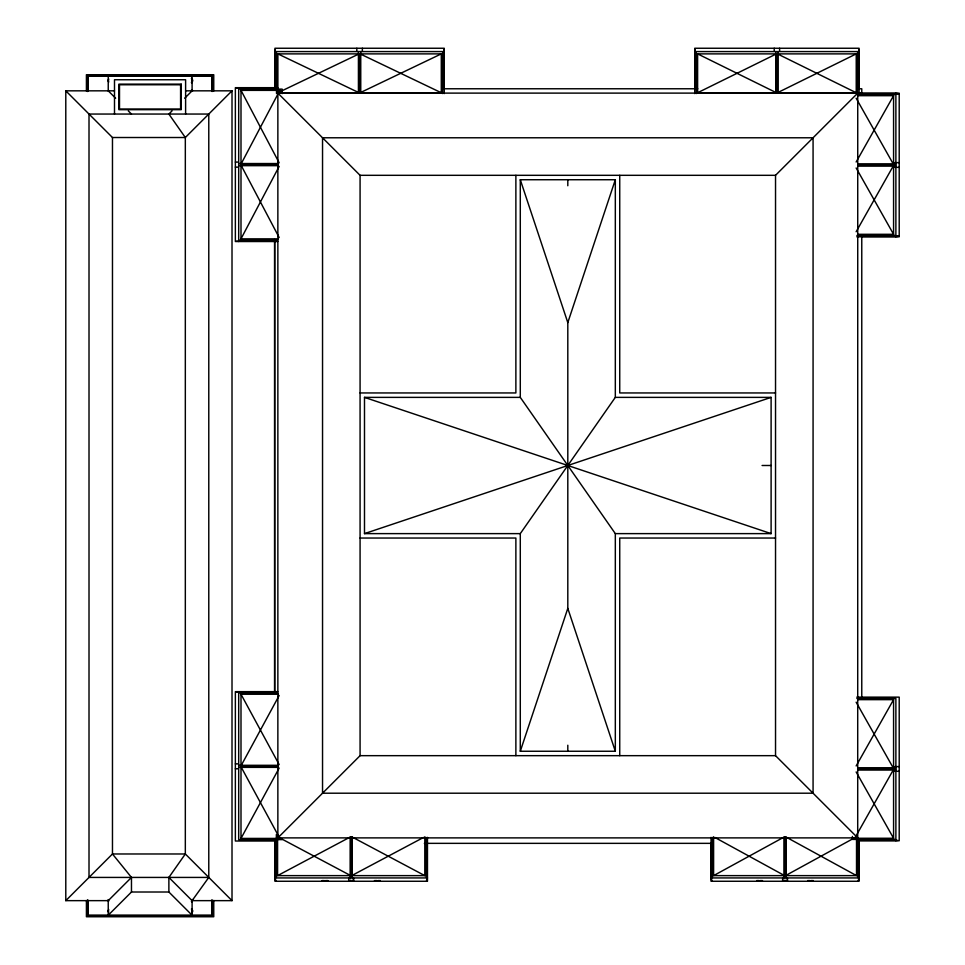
<?xml version="1.0" encoding="UTF-8"?>
<svg xmlns="http://www.w3.org/2000/svg" width="965" height="965" viewBox="0 0 965 965"><rect width="100%" height="100%" fill="white"/><g stroke="black" fill="none" stroke-linecap="round" stroke-linejoin="round"><path stroke-width="1.45" d="M520.292 751.252L567.806 608.372L567.806 322.612L615.32 179.731L520.292 179.731L520.292 397.375L615.32 533.621L615.32 751.252L520.292 751.252L520.292 533.621L615.32 397.375L615.32 179.731M278.366 238.85L240.997 238.85L240.997 90.36L279.862 90.36L240.997 164.134L278.366 164.134M240.997 238.85L279.162 166.402M279.162 695.524L240.997 765.872L278.366 765.872M278.366 766.789L240.997 766.789L279.862 838.416L240.997 838.416L279.162 768.068M856.148 161.999L893.578 95.68L857.704 95.68M856.148 231.745L893.578 165.437L857.704 165.437M856.148 765.957L893.578 699.649L857.704 699.649M208.778 877.426L89.009 877.426L89.009 114.051L208.778 114.051L208.778 877.426L192.095 900.647L192.095 915.23L168.875 892.01L168.875 877.426L185.328 853.977L185.328 137.513L168.875 114.051L172.035 110.891M191.408 82.483L191.83 81.916A2.835 2.835 0 0 0 191.818 79.178L191.408 78.611M191.601 82.676L192.059 82.061A3.124 3.124 0 0 0 192.059 79.046L191.685 78.322M191.685 82.773L192.168 82.121A3.257 3.257 0 0 0 192.168 78.973L191.601 78.418M191.408 901.527L191.83 900.96A2.835 2.835 0 0 0 192.18 899.597M191.601 901.732L192.059 901.105A3.124 3.124 0 0 0 192.445 899.597M191.685 901.829L192.168 901.177A3.257 3.257 0 0 0 192.578 899.597M191.601 913.155L192.059 912.528A3.257 3.257 0 0 0 192.168 909.452L191.685 908.801M191.685 913.252L192.168 912.601A3.124 3.124 0 0 0 192.059 909.513M184.701 98.225L192.095 90.831L192.095 76.247M185.606 90.831L232.01 90.831L185.328 137.513L112.471 137.513L65.789 90.831L114.497 90.831M857.258 88.768L861.769 88.768L861.769 93.11L277.86 93.11L277.86 837.885L857.74 837.885L775.534 755.667L775.534 175.316L857.74 93.11L857.704 877.933L712.423 877.933L712.423 837.451M168.875 877.426L192.095 900.647L232.01 900.647L185.328 853.977L112.471 853.977L131.469 877.426L108.237 900.647L65.789 900.647L112.471 853.977L112.471 137.513M168.875 892.01L131.469 892.01L108.237 915.23L108.237 900.647M277.86 837.885L360.078 755.667L360.078 175.316L277.86 93.11M713.605 836.764L713.605 875.629L783.291 837.487M855.207 837.487L785.522 875.629L785.522 836.764M350.729 836.764L350.729 875.629L277.582 836.764L277.582 875.629L349.414 837.463M423.502 837.463L351.67 875.629L351.67 836.764M697.611 92.749L776.415 53.883L776.415 92.749L697.611 53.883L697.611 92.749L856.232 92.749L856.232 53.883L697.611 53.883M856.232 53.883L777.428 92.749L777.428 53.883L856.232 92.749M277.884 92.749L359.064 53.883L359.064 92.749L277.884 53.883L277.884 92.749L441.294 92.749L441.294 53.883L277.884 53.883M441.294 53.883L360.114 92.749L360.114 53.883L441.294 92.749M520.292 397.375L364.493 397.375L364.493 533.621L771.107 397.375L771.107 533.621L615.32 533.621M274.928 51.579L275.881 51.579M443.297 51.579L444.25 51.579M694.74 51.579L695.669 51.579M858.175 51.579L859.091 51.579M87.972 76.247L212.143 76.247M277.787 87.682L235.364 87.682L235.364 241.527L277.787 241.527M236.594 88.056L276.171 88.056M274.76 88.768L277.86 88.768M441.898 88.768L697.743 88.768M856.787 93.183L899.211 93.183L899.211 236.799L856.787 236.799M861.226 93.521L897.981 93.521M861.19 93.979L899.211 93.991M856.896 94.522L895.882 94.522L895.882 235.46L856.896 235.46M235.364 162.084L238.283 162.084M894.82 162.639L899.211 162.639M238.693 163.543L278.366 163.543M857.704 164.002L895.882 164.002M857.704 164.545L893.578 164.545L856.148 98.225M278.366 165.087L240.997 165.087L279.162 237.535M238.693 165.666L278.366 165.666M857.704 165.98L895.882 165.98M235.364 167.126L238.283 167.126M894.82 167.343L899.211 167.343M360.078 175.316L775.534 175.316M857.704 234.302L893.578 234.302L893.578 95.68M861.19 236.003L899.211 235.991M861.226 236.449L897.981 236.449M277.667 240.092L238.693 240.092L238.693 89.118L282.166 89.118L282.166 93.629M236.594 241.153L276.171 241.153M360.078 392.948L515.877 392.948L515.877 175.316M775.534 392.948L619.735 392.948L619.735 175.316M615.32 397.375L771.107 397.375M762.073 465.492L771.107 465.492M364.493 533.621L520.292 533.621M360.078 538.036L515.877 538.036L515.877 755.667M775.534 538.036L619.735 538.036L619.735 755.667M277.787 691.652L235.364 691.652L235.364 841.01L276.316 841.01M236.594 692.001L276.171 692.001M277.667 693.039L238.693 693.039L238.693 839.61L282.166 839.61M240.997 838.416L240.997 694.245L278.366 694.245M856.787 697.14L899.211 697.14L899.211 840.768L856.787 840.768M856.896 698.491L895.882 698.491L895.882 839.417L852.397 839.417L852.397 836.438M360.078 755.667L775.534 755.667M235.364 763.882L238.283 763.882M238.693 765.305L278.366 765.305M894.82 766.608L899.211 766.608M238.693 767.356L278.366 767.356M857.704 767.959L895.882 767.959M857.704 768.514L893.578 768.514L856.148 702.194M235.364 768.767L238.283 768.767M857.704 769.395L893.578 769.395L854.713 838.259L893.578 838.259L893.578 699.649M857.704 769.937L895.882 769.937M894.82 771.3L899.211 771.3M858.283 840.419L897.981 840.419M424.335 843.35L712.773 843.35M277.582 875.629L424.805 875.629L424.805 836.764M713.605 875.629L856.522 875.629L856.522 836.764M274.928 877.933L275.785 877.933M426.602 877.933L427.471 877.933M711.036 877.933L711.868 877.933M858.259 877.933L859.091 877.933M322.033 880.599L324.469 880.599M325.507 880.599L327.955 880.599M374.444 880.599L376.881 880.599M377.918 880.599L380.367 880.599M756.753 880.599L759.117 880.599M760.13 880.599L762.495 880.599M807.621 880.599L809.997 880.599M811.01 880.599L813.374 880.599M87.972 915.23L212.143 915.23M364.493 397.375L771.107 533.621M352.973 837.463L424.805 875.629M786.837 837.487L856.522 875.629M714.92 837.487L784.605 875.629L784.605 836.764M115.631 98.225L108.237 90.831L108.237 76.247M128.297 110.891L131.469 114.051M191.685 89.745L192.168 90.408A3.257 3.257 0 0 1 192.469 91.168A3.124 3.124 0 0 0 192.059 90.469M191.516 89.926L191.963 90.529A2.979 2.979 0 0 1 192.216 91.229M191.408 909.09L191.83 909.657A2.835 2.835 0 0 1 191.818 912.395M856.148 167.982L893.578 234.302M856.148 771.952L893.578 838.259M240.997 694.245L279.162 764.594M240.997 90.36L279.162 162.808M520.292 179.731L567.806 322.612M567.806 608.372L615.32 751.252M895.882 93.183L895.882 93.991M895.882 235.991L895.882 236.799M895.882 839.96L895.882 840.768M861.769 234.821L861.769 699.179M859.091 95.052L859.091 48.25L694.74 48.25L694.74 93.593M859.091 838.838L859.091 881.262L711.036 881.262L711.036 837.379M858.693 49.48L858.693 89.178M858.741 840.334L858.741 880.032M858.259 880.032L858.259 881.262M857.559 95.052L857.559 51.579L696.284 51.579L696.284 93.557M787.488 878.331L787.488 881.262M786.089 836.764L786.089 877.933M786.089 880.032L786.089 881.262M784.038 836.764L784.038 877.933M784.038 880.032L784.038 881.262M782.639 878.331L782.639 881.262M779.611 48.25L779.611 51.181M778.055 51.579L778.055 92.749M775.788 51.579L775.788 92.749M774.232 48.25L774.232 51.181M711.868 880.032L711.868 881.262M711.386 843.277L711.386 880.032M695.138 49.48L695.138 89.178M567.806 179.731L567.806 185.75M567.806 745.233L567.806 751.252M444.25 93.593L444.25 48.25L274.928 48.25L274.928 89.202M443.84 49.48L443.84 89.178M442.658 93.557L442.658 51.579L276.521 51.579L276.521 93.557M427.471 837.379L427.471 881.262L274.928 881.262L274.928 838.838M427.097 843.277L427.097 880.032M426.602 880.032L426.602 881.262M426.035 837.451L426.035 877.933L276.364 877.933L276.364 834.46M362.357 48.25L362.357 51.181M360.753 51.579L360.753 92.749M358.425 51.579L358.425 92.749M356.821 48.25L356.821 51.181M353.697 878.331L353.697 881.262M352.249 836.764L352.249 877.933M352.249 880.032L352.249 881.262M350.15 836.764L350.15 877.933M350.15 880.032L350.15 881.262M348.703 878.331L348.703 881.262M279.862 90.36L279.862 93.376M275.785 880.032L275.785 881.262M275.339 49.48L275.339 87.706M275.302 840.334L275.302 880.032M274.76 239.501L274.76 693.184M274.555 240.466L274.555 691.917M238.693 87.682L238.693 88.551M238.693 240.659L238.693 241.527M238.693 691.652L238.693 692.484M232.01 90.831L232.01 900.647M213.748 90.987L213.748 74.727L86.416 74.727L86.416 90.999M213.748 900.49L213.748 916.75L86.416 916.75L86.416 900.49M212.143 91.506L212.143 75.885L87.634 75.885L87.634 91.506M212.143 899.971L212.143 915.592L87.634 915.592L87.634 899.971M211.745 75.885L211.745 91.265M211.745 900.212L211.745 915.592M185.606 114.051L185.606 79.745L114.497 79.745L114.497 114.051M131.469 877.426L131.469 892.01M87.972 75.885L87.972 91.265M87.972 900.212L87.972 915.592M65.789 90.831L65.789 900.647M108.526 900.381A3.124 3.124 0 0 1 108.43 899.597M108.707 901.177A3.257 3.257 0 0 1 108.297 899.597M108.526 911.804A3.124 3.124 0 0 1 108.526 910.248M108.707 912.601A3.257 3.257 0 0 1 108.707 909.452M108.526 81.325A3.124 3.124 0 0 1 108.526 79.769M108.707 82.121A3.257 3.257 0 0 1 108.707 78.973M108.406 91.168A3.257 3.257 0 0 1 108.707 90.408M181.215 84.136L118.888 84.136L118.888 109.672L181.215 109.672L181.215 84.136M180.588 84.763L119.503 84.763L119.503 109.045L180.588 109.045L180.588 84.763M813.073 137.778L322.539 137.778L322.539 793.206L813.073 793.206L813.073 137.778"/></g></svg>
